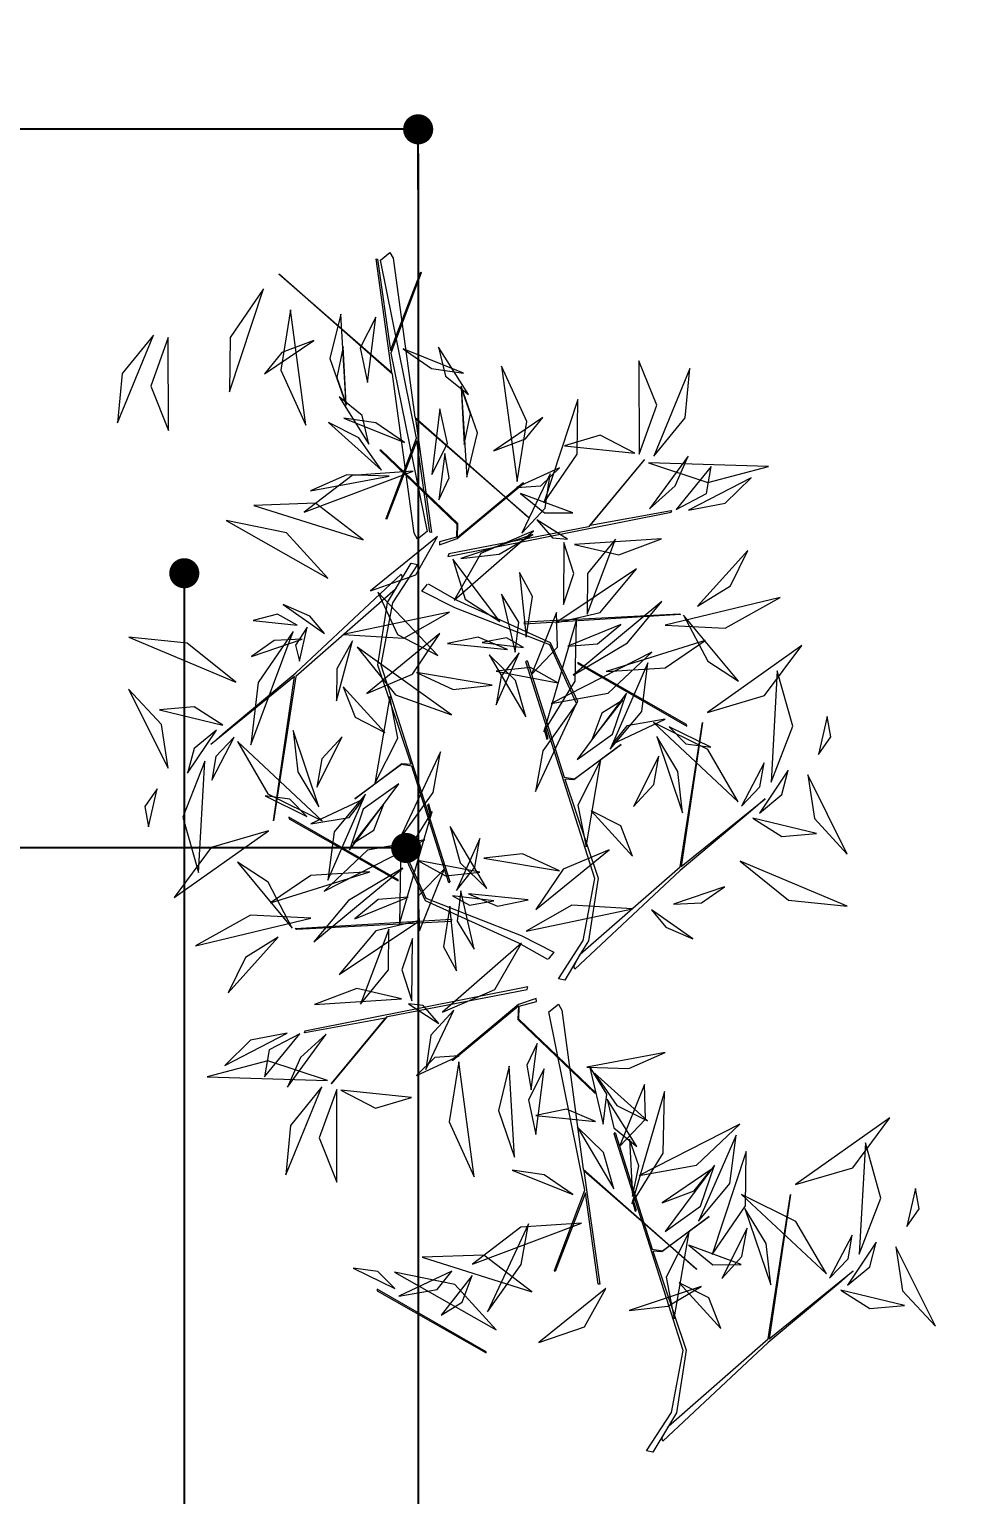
# Model space of a CAD drawing. Header units: centimetres. Extents: x 16433 to 114398, y -50094 to -12305.
# Drawn here: x 32778.3 to 32934.2, y -28249.2 to -28005.5 of the extents above; entities that cross this region are included whole.
import ezdxf

# ---------------------------------------------------------------- set-up
doc = ezdxf.new("R2010")
doc.units = ezdxf.units.CM
doc.header["$LTSCALE"] = 0.5
doc.layers.get('0').update_dxf_attribs({"linetype": 'CONTINUOUS'})
doc.layers.get('DEFPOINTS').update_dxf_attribs({"linetype": 'CONTINUOUS'})
doc.layers.add('01_cote_gen', color=4, linetype='CONTINUOUS')
doc.layers.add('3-BAT C-Niveau -2', color=7, linetype='CONTINUOUS')
doc.styles.add('Helvetica', font='')
doc.styles.get('Helvetica').set_extended_font_data('Helvetica')
doc.dimstyles.new('IS', dxfattribs={"dimtxt": 10.08724, "dimasz": 5.007446, "dimexe": 2, "dimexo": 10, "dimgap": 3, "dimtad": 1, "dimdec": 1, "dimtxsty": 'Helvetica', "dimblk": 'DOT', "dimblk1": 'DOT', "dimblk2": 'DOT', "dimcen": 0, "dimdle": 10, "dimazin": 0, "dimtfac": 0.8, "dimtdec": 1, "dimtix": 1, "dimtmove": 0, "dimatfit": 0, "dimldrblk": 'VW_FILLEDARROW-1', "dimfxl": 10, "dimfxlon": 1, "dimfrac": 2, "dimtolj": 1, "dimarcsym": 0})

# ---------------------------------------------------------------- blocks, each defined once
blk = doc.blocks.new('Groupe-2-1')
at = {"color": 253, "linetype": 'Continuous', "lineweight": 5, "true_color": 0xa0a0a4, "flags": 128}
for points in [[(18058.18, -47048.28), (18045.55, -47069.81), (18063.61, -47063.7), (18063.63, -47063.94), (18049.09, -47068.89), (18062.9, -47071.41), (18062.76, -47071.52), (18048.68, -47069.04), (18020.69, -47080.47), (18019.14, -47079.13), (18019.98, -47078.4), (18045.28, -47069.97), (18058.03, -47048.48)], [(18014.98, -47079.9), (18007.93, -47077.04), (17997.45, -47077.06), (17964.19, -47095.02), (17963.95, -47094.89), (17981.87, -47085.22), (17981.82, -47083.49), (17974.73, -47076.91), (17982, -47083.54), (17982.14, -47085.05), (17997.3, -47076.54), (18007.83, -47076.18), (18010.27, -47077.11), (17992.89, -47063.5), (17968.65, -47064.29), (17992.85, -47063.31), (17979.16, -47051.71), (17981.7, -47053.67), (17993.51, -47063.38), (18012.88, -47077.53), (18012.42, -47077.81), (18010.27, -47077.11), (18015, -47078.82)], [(18026.08, -47096.62), (18038.71, -47075.09), (18020.65, -47081.2), (18020.62, -47080.96), (18035.17, -47076), (18021.35, -47073.49), (18021.5, -47073.38), (18035.58, -47075.86), (18063.57, -47064.43), (18065.12, -47065.77), (18064.28, -47066.49), (18038.98, -47074.93), (18026.23, -47096.41)], [(17962.66, -47086.54), (17962.85, -47086.51), (17969.69, -47066.74), (17969.44, -47066.82)], [(18018.87, -47082.91), (18020.43, -47085.61), (18031.57, -47094.81), (18031.5, -47094.64), (18020.61, -47085.61), (18022.9, -47085.27), (18032.51, -47070.48), (18032.5, -47070.21), (18022.79, -47085.11), (18020.64, -47085.47), (18019.34, -47082.81)], [(17951.61, -47071.45), (17951.69, -47071.21), (17958.08, -47096.43), (17957.7, -47096.48)], [(17888.27, -47115.56), (17888.45, -47115.52), (17895.3, -47095.75), (17895.04, -47095.83)], [(18015, -47124.24), (18014.93, -47124.48), (18008.54, -47099.26), (18008.92, -47099.21)], [(17947.74, -47112.78), (17946.19, -47110.08), (17935.05, -47100.88), (17935.11, -47101.05), (17946.01, -47110.08), (17943.72, -47110.42), (17934.11, -47125.21), (17934.12, -47125.48), (17943.83, -47110.58), (17945.98, -47110.22), (17947.28, -47112.88)], [(17951.64, -47115.79), (17958.69, -47118.65), (17969.17, -47118.63), (18002.43, -47100.67), (18002.66, -47100.8), (17984.74, -47110.48), (17984.8, -47112.2), (17991.88, -47118.78), (17984.62, -47112.15), (17984.48, -47110.64), (17969.31, -47119.15), (17958.79, -47119.51), (17956.34, -47118.59), (17973.73, -47132.19), (17997.97, -47131.4), (17973.77, -47132.38), (17987.45, -47143.99), (17984.92, -47142.02), (17973.1, -47132.31), (17953.74, -47118.16), (17954.2, -47117.88), (17956.34, -47118.59), (17951.62, -47116.87)], [(18003.95, -47109.15), (18003.77, -47109.18), (17996.92, -47128.95), (17997.18, -47128.87)], [(17908.44, -47147.41), (17921.07, -47125.88), (17903.01, -47131.99), (17902.98, -47131.75), (17917.53, -47126.8), (17903.71, -47124.29), (17903.86, -47124.17), (17917.93, -47126.66), (17945.93, -47115.22), (17947.48, -47116.56), (17946.63, -47117.29), (17921.33, -47125.72), (17908.59, -47147.21)], [(17877.24, -47144.8), (17884.29, -47147.66), (17894.77, -47147.65), (17928.03, -47129.68), (17928.27, -47129.81), (17910.35, -47139.49), (17910.4, -47141.22), (17917.49, -47147.79), (17910.22, -47141.16), (17910.08, -47139.65), (17894.92, -47148.16), (17884.39, -47148.53), (17881.95, -47147.6), (17899.33, -47161.2), (17923.57, -47160.41), (17899.37, -47161.39), (17913.06, -47173), (17910.52, -47171.03), (17898.71, -47161.32), (17879.34, -47147.18), (17879.8, -47146.89), (17881.95, -47147.6), (17877.22, -47145.88)]]:
    blk.add_lwpolyline(points, close=True, dxfattribs=at)
for points in [[(17935, -47075.97), (17939.91, -47088.74), (17927.53, -47081.87), (17927.61, -47082), (17940.18, -47089.01), (17948.92, -47111), (17949.39, -47111.03), (17935.22, -47075.94), (17934.96, -47075.87), (17934.99, -47075.93)], [(18012.13, -47082.25), (18010.37, -47087.48), (18006.33, -47104.05), (17997.58, -47110.32), (17997.21, -47110.22), (18005.93, -47104.06), (18009.07, -47087.36), (18010.78, -47081.48), (18012.06, -47082.17)], [(18031.62, -47119.72), (18026.71, -47106.95), (18039.09, -47113.82), (18039.01, -47113.69), (18026.44, -47106.69), (18017.69, -47084.7), (18017.23, -47084.66), (18031.4, -47119.76), (18031.66, -47119.82), (18031.63, -47119.76)], [(17954.49, -47113.44), (17956.25, -47108.21), (17960.29, -47091.64), (17969.04, -47085.37), (17969.41, -47085.47), (17960.69, -47091.63), (17957.54, -47108.33), (17955.83, -47114.21), (17954.55, -47113.52)]]:
    blk.add_lwpolyline(points, dxfattribs=at)
at = {"color": 253, "linetype": 'Continuous', "lineweight": 5, "true_color": 0xa0a0a4}
for points in [[(18044.29, -47029.68, -186.4), (18037.02, -47025.76, -186.75), (18028.81, -47026.51, -187), (18028.81, -47026.51, -187), (18044.29, -47029.68, -186.4)], [(18044.37, -47032.16, -182.25), (18035.87, -47030.8, -178.08), (18029.18, -47035.08, -173.29), (18029.18, -47035.08, -173.29), (18044.37, -47032.16, -182.25)], [(17990.12, -47053.86, -223.66), (17995.01, -47044.72, -222.36), (17994.18, -47034.96, -219.58), (17994.18, -47034.96, -219.58), (17990.12, -47053.86, -223.66)], [(17973.95, -47045.46, -212.86), (17980.88, -47043.01, -209.91), (17985.69, -47036.56, -208.14), (17985.69, -47036.56, -208.14), (17973.95, -47045.46, -212.86)], [(17973.95, -47045.46, -212.86), (17980.88, -47043.01, -209.91), (17985.69, -47036.56, -208.14), (17985.69, -47036.56, -208.14), (17973.95, -47045.46, -212.86)], [(17970.27, -47044.31, -211.21), (17966.97, -47042.86, -209.03), (17963.76, -47044.08, -206.71), (17963.76, -47044.08, -206.71), (17970.27, -47044.31, -211.21)], [(17970.27, -47044.31, -211.21), (17966.97, -47042.86, -209.03), (17963.76, -47044.08, -206.71), (17963.76, -47044.08, -206.71), (17970.27, -47044.31, -211.21)], [(17982.7, -47053.1, -232.48), (17984.79, -47047.8, -232.45), (17983.22, -47042.23, -231.83), (17983.22, -47042.23, -231.83), (17982.7, -47053.1, -232.48)], [(18055.28, -47046.24, -207.25), (18046.29, -47042.28, -205.29), (18037.36, -47043.86, -201.98), (18037.36, -47043.86, -201.98), (18055.28, -47046.24, -207.25)], [(18009.99, -47065.7, -220.09), (18016.11, -47057.5, -220.53), (18016.25, -47047.26, -219.34), (18016.25, -47047.26, -219.34), (18009.99, -47065.7, -220.09)], [(17966.84, -47063.79, -215.07), (17962.33, -47054.98, -213.8), (17953.01, -47050.44, -214.42), (17953.01, -47050.44, -214.42), (17966.84, -47063.79, -215.07)], [(17976.27, -47051.22, -228.35), (17966.44, -47049.4, -229.1), (17957.88, -47053.66, -232.12), (17957.88, -47053.66, -232.12), (17976.27, -47051.22, -228.35)], [(17981.69, -47052.18, -232.75), (17977.97, -47049.1, -233.5), (17973.78, -47048.8, -235.42), (17973.78, -47048.8, -235.42), (17981.69, -47052.18, -232.75)], [(18048.36, -47056.04, -210.84), (18045.42, -47051.18, -209.98), (18041.38, -47049.03, -207.2), (18041.38, -47049.03, -207.2), (18048.36, -47056.04, -210.84)], [(17981.08, -47055.32, -229.3), (17977.35, -47052.91, -228.25), (17973.35, -47052.99, -226.49), (17973.35, -47052.99, -226.49), (17981.08, -47055.32, -229.3)], [(18017.31, -47070.31, -220.85), (18021.82, -47061.35, -221.31), (18019.57, -47051.35, -222.56), (18019.57, -47051.35, -222.56), (18017.31, -47070.31, -220.85)], [(18052.64, -47051.26, -179.52), (18042.52, -47051.55, -178.73), (18034.3, -47057.36, -177.91), (18034.3, -47057.36, -177.91), (18052.64, -47051.26, -179.52)], [(17953.87, -47073.42, -223.19), (17952.49, -47063.5, -225.59), (17945.8, -47055.46, -225.79), (17945.8, -47055.46, -225.79), (17953.87, -47073.42, -223.19)], [(17953.87, -47073.42, -223.19), (17952.49, -47063.5, -225.59), (17945.8, -47055.46, -225.79), (17945.8, -47055.46, -225.79), (17953.87, -47073.42, -223.19)], [(17999.23, -47063.38, -172.05), (17998.13, -47058.87, -171.7), (17994.82, -47055.61, -172.02), (17994.82, -47055.61, -172.02), (17999.23, -47063.38, -172.05)], [(17999.23, -47063.38, -172.05), (17998.13, -47058.87, -171.7), (17994.82, -47055.61, -172.02), (17994.82, -47055.61, -172.02), (17999.23, -47063.38, -172.05)], [(18001.34, -47062.11, -213.12), (18002.53, -47058.58, -210.71), (18000.72, -47054.8, -208.62), (18000.72, -47054.8, -208.62), (18001.34, -47062.11, -213.12)], [(18001.34, -47062.11, -213.12), (18002.53, -47058.58, -210.71), (18000.72, -47054.8, -208.62), (18000.72, -47054.8, -208.62), (18001.34, -47062.11, -213.12)], [(17980.47, -47055.99, -228.97), (17972.88, -47062.58, -227.8), (17970.17, -47072.29, -227.09), (17970.17, -47072.29, -227.09), (17980.47, -47055.99, -228.97)], [(18000.18, -47061.67, -212.64), (17990.75, -47057.56, -211.07), (17980.36, -47058.27, -212.06), (17980.36, -47058.27, -212.06), (18000.18, -47061.67, -212.64)], [(18000.18, -47061.67, -212.64), (17990.75, -47057.56, -211.07), (17980.36, -47058.27, -212.06), (17980.36, -47058.27, -212.06), (18000.18, -47061.67, -212.64)], [(17951.67, -47070.71, -214.21), (17958.44, -47065.34, -211.43), (17960.78, -47059.7, -206.15), (17960.78, -47059.7, -206.15), (17951.67, -47070.71, -214.21)], [(18000.82, -47066.84, -171.59), (18003.21, -47063.93, -169.03), (18004.27, -47059.18, -167.96), (18004.27, -47059.18, -167.96), (18000.82, -47066.84, -171.59)], [(18030.08, -47076.32, -225.36), (18027.51, -47066.51, -224.7), (18020, -47059.79, -224), (18020, -47059.79, -224), (18030.08, -47076.32, -225.36)], [(18028.54, -47072.56, -183.78), (18027.46, -47065.6, -183.14), (18023.7, -47060.16, -184.94), (18023.7, -47060.16, -184.94), (18028.54, -47072.56, -183.78)], [(18053.48, -47059.63, -247.3), (18045.91, -47059.25, -244.69), (18038.8, -47063.35, -243.35), (18038.8, -47063.35, -243.35), (18053.48, -47059.63, -247.3)], [(18053.48, -47059.63, -247.3), (18045.91, -47059.25, -244.69), (18038.8, -47063.35, -243.35), (18038.8, -47063.35, -243.35), (18053.48, -47059.63, -247.3)], [(17927.9, -47081.15, -186.41), (17929.23, -47070.82, -187.61), (17924.77, -47061.41, -186.97), (17924.77, -47061.41, -186.97), (17927.9, -47081.15, -186.41)], [(17949.77, -47068.69, -215.73), (17945.43, -47063.96, -216.78), (17939.14, -47062.2, -215.22), (17939.14, -47062.2, -215.22), (17949.77, -47068.69, -215.73)], [(17949.77, -47068.69, -215.73), (17945.43, -47063.96, -216.78), (17939.14, -47062.2, -215.22), (17939.14, -47062.2, -215.22), (17949.77, -47068.69, -215.73)], [(17970.36, -47069.63, -211.6), (17972.66, -47066.32, -211.07), (17972.44, -47062.18, -211.1), (17972.44, -47062.18, -211.1), (17970.36, -47069.63, -211.6)], [(18001.33, -47063.8, -212.09), (17998.01, -47062.49, -209.87), (17995.5, -47063.63, -207.1), (17995.5, -47063.63, -207.1), (18001.33, -47063.8, -212.09)], [(18001.33, -47063.8, -212.09), (17998.01, -47062.49, -209.87), (17995.5, -47063.63, -207.1), (17995.5, -47063.63, -207.1), (18001.33, -47063.8, -212.09)], [(18029.28, -47071.11, -176.88), (18033.88, -47066.41, -176.9), (18035.42, -47060.97, -174.04), (18035.42, -47060.97, -174.04), (18029.28, -47071.11, -176.88)], [(18033.11, -47068.25, -161.32), (18037.63, -47066.25, -161.24), (18039.95, -47061.91, -160.95), (18039.95, -47061.91, -160.95), (18033.11, -47068.25, -161.32)], [(18048.25, -47061.04, -223.21), (18043.04, -47060.95, -222.61), (18038.99, -47063.31, -220.88), (18038.99, -47063.31, -220.88), (18048.25, -47061.04, -223.21)], [(18048.25, -47061.04, -223.21), (18043.04, -47060.95, -222.61), (18038.99, -47063.31, -220.88), (18038.99, -47063.31, -220.88), (18048.25, -47061.04, -223.21)], [(17934.38, -47073.14, -174.84), (17932.08, -47067.35, -175.45), (17927.16, -47063.92, -176.76), (17927.16, -47063.92, -176.76), (17934.38, -47073.14, -174.84)], [(17984.01, -47064.75, -196.26), (17977.41, -47066.78, -195.05), (17972.34, -47071.32, -196.39), (17972.34, -47071.32, -196.39), (17984.01, -47064.75, -196.26)], [(18034.49, -47074.01, -228.81), (18036.84, -47068.73, -229.15), (18036.61, -47063.35, -227.32), (18036.61, -47063.35, -227.32), (18034.49, -47074.01, -228.81)], [(18054.12, -47065.44, -186.16), (18048.57, -47063.83, -185.75), (18043.17, -47066.13, -185.13), (18043.17, -47066.13, -185.13), (18054.12, -47065.44, -186.16)], [(17963.26, -47081.62, -221.24), (17960.88, -47072.09, -218.96), (17955.17, -47066.36, -214.31), (17955.17, -47066.36, -214.31), (17963.26, -47081.62, -221.24)], [(17984.48, -47072.95, -195.33), (17980.29, -47070.32, -195.1), (17975.48, -47070.37, -194.26), (17975.48, -47070.37, -194.26), (17984.48, -47072.95, -195.33)], [(18000.51, -47071.63, -204.62), (17995.41, -47069.96, -205.07), (17990.19, -47070.91, -204.23), (17990.19, -47070.91, -204.23), (18000.51, -47071.63, -204.62)], [(18001.24, -47069.95, -176.08), (18002.52, -47079.97, -174.79), (18008.17, -47086.64, -170.69), (18008.17, -47086.64, -170.69), (18001.24, -47069.95, -176.08)], [(17934.66, -47075.19, -174.58), (17931.08, -47070.71, -172.2), (17926.51, -47070.78, -168.43), (17926.51, -47070.78, -168.43), (17934.66, -47075.19, -174.58)], [(17969.27, -47070.5, -202.5), (17971.5, -47076.58, -200.11), (17974.97, -47078.37, -195.35), (17974.97, -47078.37, -195.35), (17969.27, -47070.5, -202.5)], [(17992.67, -47071.59, -184.69), (17988.07, -47074.44, -183.17), (17986.5, -47079.76, -181.63), (17986.5, -47079.76, -181.63), (17992.67, -47071.59, -184.69)], [(17999.6, -47072.63, -204.31), (17992.97, -47080.35, -204.16), (17991.48, -47090.16, -202.67), (17991.48, -47090.16, -202.67), (17999.6, -47072.63, -204.31)], [(18049.77, -47070.89, -228.81), (18047.42, -47076.17, -229.15), (18047.65, -47081.55, -227.32), (18047.65, -47081.55, -227.32), (18049.77, -47070.89, -228.81)], [(17935.39, -47079.54, -186.97), (17930.79, -47076.06, -187.38), (17925.57, -47074.87, -185.5), (17925.57, -47074.87, -185.5), (17935.39, -47079.54, -186.97)], [(17964.91, -47086.92, -210.1), (17957.93, -47079.04, -209.96), (17950.14, -47074.67, -205.95), (17950.14, -47074.67, -205.95), (17964.91, -47086.92, -210.1)], [(17970.2, -47089.62, -194.97), (17966.78, -47080.61, -192.57), (17958.7, -47074.75, -191.31), (17958.7, -47074.75, -191.31), (17970.2, -47089.62, -194.97)], [(17975.86, -47078.54, -201.48), (17968.7, -47074.55, -202.35), (17960.6, -47075.04, -201.76), (17960.6, -47075.04, -201.76), (17975.86, -47078.54, -201.48)], [(18009.23, -47074.32, -217.22), (18002.9, -47078.81, -219.34), (18000.72, -47086.08, -221.55), (18000.72, -47086.08, -221.55), (18009.23, -47074.32, -217.22)], [(18009.24, -47073.07, -210.57), (18013.23, -47080, -206.9), (18020.18, -47082.3, -202.54), (18020.18, -47082.3, -202.54), (18009.24, -47073.07, -210.57)], [(17926.65, -47080.47, -186.4), (17919.37, -47076.55, -186.75), (17911.16, -47077.31, -187), (17911.16, -47077.31, -187), (17926.65, -47080.47, -186.4)], [(17943.52, -47090.72, -200.41), (17943.84, -47083.13, -200.32), (17939.9, -47076.7, -200.54), (17939.9, -47076.7, -200.54), (17943.52, -47090.72, -200.41)], [(17978.58, -47083.64, -207.16), (17973.33, -47078.63, -205.48), (17966.2, -47077.64, -203.83), (17966.2, -47077.64, -203.83), (17978.58, -47083.64, -207.16)], [(17978.58, -47083.64, -207.16), (17973.33, -47078.63, -205.48), (17966.2, -47077.64, -203.83), (17966.2, -47077.64, -203.83), (17978.58, -47083.64, -207.16)], [(17992.33, -47075.63, -205.3), (17996.89, -47082.52, -204.92), (18004.37, -47085.74, -203.9), (18004.37, -47085.74, -203.9), (17992.33, -47075.63, -205.3)], [(18051.15, -47076.65, -161.32), (18046.63, -47078.65, -161.24), (18044.31, -47082.99, -160.95), (18044.31, -47082.99, -160.95), (18051.15, -47076.65, -161.32)], [(17956.88, -47091.35, -233.25), (17953.82, -47084.43, -238.65), (17945.56, -47079.82, -241.93), (17945.56, -47079.82, -241.93), (17956.88, -47091.35, -233.25)], [(17967.45, -47078.04, -218.46), (17970.23, -47081.01, -216.39), (17974.92, -47081.86, -215.43), (17974.92, -47081.86, -215.43), (17967.45, -47078.04, -218.46)], [(17977.88, -47079.74, -188.89), (17985.98, -47082.09, -185.79), (17992.56, -47079.47, -181.22), (17992.56, -47079.47, -181.22), (17977.88, -47079.74, -188.89)], [(18030.14, -47079.46, -186.16), (18035.69, -47081.06, -185.75), (18041.09, -47078.77, -185.13), (18041.09, -47078.77, -185.13), (18030.14, -47079.46, -186.16)], [(17926.72, -47082.96, -182.25), (17918.23, -47081.59, -178.08), (17911.54, -47085.87, -173.29), (17911.54, -47085.87, -173.29), (17926.72, -47082.96, -182.25)], [(17960.35, -47088.67, -207.72), (17959.03, -47083.87, -206.62), (17955.14, -47080.66, -205.86), (17955.14, -47080.66, -205.86), (17960.35, -47088.67, -207.72)], [(18026.22, -47081.38, -197.01), (18030.09, -47082.42, -196.39), (18033.95, -47080.95, -196.61), (18033.95, -47080.95, -196.61), (18026.22, -47081.38, -197.01)], [(18030.78, -47085.27, -247.3), (18038.35, -47085.65, -244.69), (18045.46, -47081.55, -243.35), (18045.46, -47081.55, -243.35), (18030.78, -47085.27, -247.3)], [(18030.78, -47085.27, -247.3), (18038.35, -47085.65, -244.69), (18045.46, -47081.55, -243.35), (18045.46, -47081.55, -243.35), (18030.78, -47085.27, -247.3)], [(18036.01, -47083.86, -223.21), (18041.22, -47083.95, -222.61), (18045.27, -47081.59, -220.88), (18045.27, -47081.59, -220.88), (18036.01, -47083.86, -223.21)], [(18036.01, -47083.86, -223.21), (18041.22, -47083.95, -222.61), (18045.27, -47081.59, -220.88), (18045.27, -47081.59, -220.88), (18036.01, -47083.86, -223.21)], [(17926.7, -47083.67, -181.99), (17924.86, -47089.88, -181.12), (17927.71, -47095.43, -179.03), (17927.71, -47095.43, -179.03), (17926.7, -47083.67, -181.99)], [(17941.38, -47084.19, -189.87), (17947.84, -47087.71, -186.93), (17954.5, -47086.52, -183.27), (17954.5, -47086.52, -183.27), (17941.38, -47084.19, -189.87)], [(17997.31, -47083.09, -185.42), (17995.67, -47089.63, -185.31), (17997.54, -47095.85, -184.01), (17997.54, -47095.85, -184.01), (17997.31, -47083.09, -185.42)], [(17975.06, -47089.94, -206.43), (17965.8, -47086.38, -204.4), (17955.69, -47088.1, -204.36), (17955.69, -47088.1, -204.36), (17975.06, -47089.94, -206.43)], [(17975.06, -47089.94, -206.43), (17965.8, -47086.38, -204.4), (17955.69, -47088.1, -204.36), (17955.69, -47088.1, -204.36), (17975.06, -47089.94, -206.43)], [(17969.41, -47085.47, -197.23), (17978.23, -47089.52, -194.28), (17985.09, -47089.47, -188.42), (17985.09, -47089.47, -188.42), (17969.41, -47085.47, -197.23)], [(18003.89, -47097.26, -183.47), (18004.99, -47092.11, -183.7), (18003.01, -47087.29, -184.07), (18003.01, -47087.29, -184.07), (18003.89, -47097.26, -183.47)], [(18003.89, -47097.26, -183.47), (18004.99, -47092.11, -183.7), (18003.01, -47087.29, -184.07), (18003.01, -47087.29, -184.07), (18003.89, -47097.26, -183.47)], [(18016.94, -47085.51, -200.73), (18010.76, -47088.78, -197.34), (18008.24, -47095.16, -193.77), (18008.24, -47095.16, -193.77), (18016.94, -47085.51, -200.73)], [(18016.94, -47085.51, -200.73), (18010.76, -47088.78, -197.34), (18008.24, -47095.16, -193.77), (18008.24, -47095.16, -193.77), (18016.94, -47085.51, -200.73)], [(18024.04, -47097.84, -178.9), (18018.71, -47089.95, -176.01), (18010.27, -47087.04, -172.29), (18010.27, -47087.04, -172.29), (18024.04, -47097.84, -178.9)], [(18024.04, -47097.84, -178.9), (18018.71, -47089.95, -176.01), (18010.27, -47087.04, -172.29), (18010.27, -47087.04, -172.29), (18024.04, -47097.84, -178.9)], [(18017.27, -47086.82, -200.44), (18019.19, -47092.98, -199.26), (18023.46, -47097.86, -200.49), (18023.46, -47097.86, -200.49), (18017.27, -47086.82, -200.44)], [(17966.62, -47089.16, -199.77), (17964.99, -47094.13, -197.57), (17966.65, -47099.62, -196.35), (17966.65, -47099.62, -196.35), (17966.62, -47089.16, -199.77)], [(17976.18, -47089.2, -203.84), (17976.04, -47089, -203.87), (17974.48, -47089.76, -202.04), (17974.62, -47089.95, -202.02), (17976.18, -47089.2, -203.84)], [(18031.62, -47093.64, -179.52), (18041.74, -47093.35, -178.73), (18049.96, -47087.54, -177.91), (18049.96, -47087.54, -177.91), (18031.62, -47093.64, -179.52)], [(18035.9, -47088.86, -210.84), (18038.84, -47093.72, -209.98), (18042.88, -47095.87, -207.2), (18042.88, -47095.87, -207.2), (18035.9, -47088.86, -210.84)], [(17895.97, -47098.64, -211.6), (17898.26, -47095.33, -211.07), (17898.04, -47091.2, -211.1), (17898.04, -47091.2, -211.1), (17895.97, -47098.64, -211.6)], [(17940.63, -47097.64, -177.75), (17943.11, -47094.52, -175.38), (17942.89, -47092.03, -172.12), (17942.89, -47092.03, -172.12), (17940.63, -47097.64, -177.75)], [(17953.69, -47090.68, -229.03), (17948.24, -47089.93, -227.48), (17943.51, -47092.51, -225.66), (17943.51, -47092.51, -225.66), (17953.69, -47090.68, -229.03)], [(17966.08, -47093.74, -194.21), (17960.8, -47090.32, -192.81), (17955.17, -47091.57, -190.06), (17955.17, -47091.57, -190.06), (17966.08, -47093.74, -194.21)], [(17966.08, -47093.74, -194.21), (17960.8, -47090.32, -192.81), (17955.17, -47091.57, -190.06), (17955.17, -47091.57, -190.06), (17966.08, -47093.74, -194.21)], [(17973.17, -47093.35, -199.98), (17967.57, -47096.15, -200.36), (17964.19, -47101.28, -199.46), (17964.19, -47101.28, -199.46), (17973.17, -47093.35, -199.98)], [(17993.44, -47102.34, -199.98), (17999.04, -47099.54, -200.36), (18002.43, -47094.41, -199.46), (18002.43, -47094.41, -199.46), (17993.44, -47102.34, -199.98)], [(18003.65, -47098.58, -183.73), (18008.67, -47098.25, -181.29), (18012.72, -47094.58, -179.52), (18012.72, -47094.58, -179.52), (18003.65, -47098.58, -183.73)], [(18004.71, -47099.8, -202.35), (18005.72, -47096.73, -200.21), (18004.24, -47092.9, -199.09), (18004.24, -47092.9, -199.09), (18004.71, -47099.8, -202.35)], [(18029.79, -47094.57, -215.21), (18027.35, -47099.08, -213.09), (18028.25, -47103.72, -210.46), (18028.25, -47103.72, -210.46), (18029.79, -47094.57, -215.21)], [(18030.64, -47093.74, -179.83), (18031.66, -47097.67, -178.67), (18035.17, -47100.13, -177.99), (18035.17, -47100.13, -177.99), (18030.64, -47093.74, -179.83)], [(17935.98, -47101.95, -179.83), (17934.96, -47098.03, -178.67), (17931.45, -47095.56, -177.99), (17931.45, -47095.56, -177.99), (17935.98, -47101.95, -179.83)], [(17943.28, -47099.66, -207.06), (17938.49, -47096.64, -208.24), (17932.72, -47096.9, -209.24), (17932.72, -47096.9, -209.24), (17943.28, -47099.66, -207.06)], [(17960.14, -47095.77, -198.87), (17953.32, -47095.98, -195.41), (17949.8, -47098.85, -190.33), (17949.8, -47098.85, -190.33), (17960.14, -47095.77, -198.87)], [(17962.97, -47097.11, -183.73), (17957.95, -47097.44, -181.29), (17953.89, -47101.11, -179.52), (17953.89, -47101.11, -179.52), (17962.97, -47097.11, -183.73)], [(17961.91, -47095.89, -202.35), (17960.9, -47098.96, -200.21), (17962.38, -47102.8, -199.09), (17962.38, -47102.8, -199.09), (17961.91, -47095.89, -202.35)], [(17962.93, -47096.41, -202.12), (17967.28, -47098.65, -201.54), (17972.15, -47098.58, -202.14), (17972.15, -47098.58, -202.14), (17962.93, -47096.41, -202.12)], [(18003.69, -47099.29, -202.12), (17999.34, -47097.04, -201.54), (17994.47, -47097.12, -202.14), (17994.47, -47097.12, -202.14), (18003.69, -47099.29, -202.12)], [(18000, -47106.53, -199.77), (18001.63, -47101.56, -197.57), (17999.96, -47096.07, -196.35), (17999.96, -47096.07, -196.35), (18000, -47106.53, -199.77)], [(18006.47, -47099.93, -198.87), (18013.29, -47099.71, -195.41), (18016.81, -47096.84, -190.33), (18016.81, -47096.84, -190.33), (18006.47, -47099.93, -198.87)], [(18023.34, -47096.03, -207.06), (18028.13, -47099.05, -208.24), (18033.9, -47098.79, -209.24), (18033.9, -47098.79, -209.24), (18023.34, -47096.03, -207.06)], [(17892.34, -47116.49, -220.09), (17898.47, -47108.29, -220.53), (17898.61, -47098.06, -219.34), (17898.61, -47098.06, -219.34), (17892.34, -47116.49, -220.09)], [(17894.87, -47099.51, -202.5), (17897.11, -47105.59, -200.11), (17900.57, -47107.38, -195.35), (17900.57, -47107.38, -195.35), (17894.87, -47099.51, -202.5)], [(17942.58, -47097.85, -178.9), (17947.91, -47105.74, -176.01), (17956.35, -47108.65, -172.29), (17956.35, -47108.65, -172.29), (17942.58, -47097.85, -178.9)], [(17942.58, -47097.85, -178.9), (17947.91, -47105.74, -176.01), (17956.35, -47108.65, -172.29), (17956.35, -47108.65, -172.29), (17942.58, -47097.85, -178.9)], [(17962.73, -47098.43, -183.47), (17961.62, -47103.58, -183.7), (17963.61, -47108.41, -184.07), (17963.61, -47108.41, -184.07), (17962.73, -47098.43, -183.47)], [(17962.73, -47098.43, -183.47), (17961.62, -47103.58, -183.7), (17963.61, -47108.41, -184.07), (17963.61, -47108.41, -184.07), (17962.73, -47098.43, -183.47)], [(18025.99, -47098.05, -177.75), (18023.5, -47101.17, -175.38), (18023.73, -47103.66, -172.12), (18023.73, -47103.66, -172.12), (18025.99, -47098.05, -177.75)], [(18028.98, -47098.66, -207.25), (18037.97, -47102.62, -205.29), (18046.9, -47101.04, -201.98), (18046.9, -47101.04, -201.98), (18028.98, -47098.66, -207.25)], [(17934.99, -47102.05, -179.52), (17924.88, -47102.34, -178.73), (17916.66, -47108.15, -177.91), (17916.66, -47108.15, -177.91), (17934.99, -47102.05, -179.52)], [(17969.31, -47112.6, -185.42), (17970.95, -47106.06, -185.31), (17969.07, -47099.84, -184.01), (17969.07, -47099.84, -184.01), (17969.31, -47112.6, -185.42)], [(18000.53, -47101.95, -194.21), (18005.82, -47105.37, -192.81), (18011.44, -47104.12, -190.06), (18011.44, -47104.12, -190.06), (18000.53, -47101.95, -194.21)], [(18000.53, -47101.95, -194.21), (18005.82, -47105.37, -192.81), (18011.44, -47104.12, -190.06), (18011.44, -47104.12, -190.06), (18000.53, -47101.95, -194.21)], [(18039.92, -47112.02, -181.99), (18041.76, -47105.81, -181.12), (18038.91, -47100.26, -179.03), (18038.91, -47100.26, -179.03), (18039.92, -47112.02, -181.99)], [(17899.66, -47121.11, -220.85), (17904.17, -47112.15, -221.31), (17901.92, -47102.14, -222.56), (17901.92, -47102.14, -222.56), (17899.66, -47121.11, -220.85)], [(18009.74, -47104.34, -233.25), (18012.79, -47111.26, -238.65), (18021.06, -47115.87, -241.93), (18021.06, -47115.87, -241.93), (18009.74, -47104.34, -233.25)], [(18012.93, -47105.01, -229.03), (18018.37, -47105.76, -227.48), (18023.11, -47103.18, -225.66), (18023.11, -47103.18, -225.66), (18012.93, -47105.01, -229.03)], [(17997.21, -47110.22, -197.23), (17988.39, -47106.17, -194.28), (17981.53, -47106.22, -188.42), (17981.53, -47106.22, -188.42), (17997.21, -47110.22, -197.23)], [(17990.43, -47106.49, -203.84), (17990.58, -47106.69, -203.87), (17992.14, -47105.93, -202.04), (17992, -47105.74, -202.02), (17990.43, -47106.49, -203.84)], [(17991.55, -47105.75, -206.43), (18000.82, -47109.31, -204.4), (18010.93, -47107.59, -204.36), (18010.93, -47107.59, -204.36), (17991.55, -47105.75, -206.43)], [(17991.55, -47105.75, -206.43), (18000.82, -47109.31, -204.4), (18010.93, -47107.59, -204.36), (18010.93, -47107.59, -204.36), (17991.55, -47105.75, -206.43)], [(17996.42, -47106.07, -194.97), (17999.84, -47115.09, -192.57), (18007.92, -47120.94, -191.31), (18007.92, -47120.94, -191.31), (17996.42, -47106.07, -194.97)], [(18023.1, -47104.97, -200.41), (18022.78, -47112.56, -200.32), (18026.72, -47118.99, -200.54), (18026.72, -47118.99, -200.54), (18023.1, -47104.97, -200.41)], [(17893.05, -47107.05, -218.46), (17895.83, -47110.03, -216.39), (17900.52, -47110.87, -215.43), (17900.52, -47110.87, -215.43), (17893.05, -47107.05, -218.46)], [(17965.38, -47125.74, -176.08), (17964.1, -47115.72, -174.79), (17958.44, -47109.05, -170.69), (17958.44, -47109.05, -170.69), (17965.38, -47125.74, -176.08)], [(18001.71, -47108.77, -210.1), (18008.69, -47116.65, -209.96), (18016.48, -47121.02, -205.95), (18016.48, -47121.02, -205.95), (18001.71, -47108.77, -210.1)], [(18006.26, -47107.02, -207.72), (18007.59, -47111.82, -206.62), (18011.48, -47115.04, -205.86), (18011.48, -47115.04, -205.86), (18006.26, -47107.02, -207.72)], [(18025.23, -47111.5, -189.87), (18018.78, -47107.98, -186.93), (18012.11, -47109.17, -183.27), (18012.11, -47109.17, -183.27), (18025.23, -47111.5, -189.87)], [(17912.44, -47127.11, -225.36), (17909.87, -47117.3, -224.7), (17902.35, -47110.58, -224), (17902.35, -47110.58, -224), (17912.44, -47127.11, -225.36)], [(17935.84, -47110.42, -247.3), (17928.26, -47110.05, -244.69), (17921.16, -47114.14, -243.35), (17921.16, -47114.14, -243.35), (17935.84, -47110.42, -247.3)], [(17935.84, -47110.42, -247.3), (17928.26, -47110.05, -244.69), (17921.16, -47114.14, -243.35), (17921.16, -47114.14, -243.35), (17935.84, -47110.42, -247.3)], [(17974.28, -47120.06, -205.3), (17969.72, -47113.17, -204.92), (17962.25, -47109.96, -203.9), (17962.25, -47109.96, -203.9), (17974.28, -47120.06, -205.3)], [(18039.89, -47112.74, -182.25), (18048.39, -47114.1, -178.08), (18055.08, -47109.82, -173.29), (18055.08, -47109.82, -173.29), (18039.89, -47112.74, -182.25)], [(17916.85, -47124.8, -228.81), (17919.2, -47119.52, -229.15), (17918.96, -47114.14, -227.32), (17918.96, -47114.14, -227.32), (17916.85, -47124.8, -228.81)], [(17940.39, -47114.31, -197.01), (17936.53, -47113.27, -196.39), (17932.66, -47114.74, -196.61), (17932.66, -47114.74, -196.61), (17940.39, -47114.31, -197.01)], [(17988.74, -47115.95, -188.89), (17980.64, -47113.6, -185.79), (17974.06, -47116.22, -181.22), (17974.06, -47116.22, -181.22), (17988.74, -47115.95, -188.89)], [(17988.04, -47112.05, -207.16), (17993.28, -47117.06, -205.48), (18000.42, -47118.05, -203.83), (18000.42, -47118.05, -203.83), (17988.04, -47112.05, -207.16)], [(17988.04, -47112.05, -207.16), (17993.28, -47117.06, -205.48), (18000.42, -47118.05, -203.83), (18000.42, -47118.05, -203.83), (17988.04, -47112.05, -207.16)], [(17999.17, -47117.66, -218.46), (17996.39, -47114.68, -216.39), (17991.7, -47113.83, -215.43), (17991.7, -47113.83, -215.43), (17999.17, -47117.66, -218.46)], [(18003.35, -47114.07, -221.24), (18005.74, -47123.6, -218.96), (18011.45, -47129.33, -214.31), (18011.45, -47129.33, -214.31), (18003.35, -47114.07, -221.24)], [(17895.01, -47114.48, -197.23), (17903.83, -47118.53, -194.28), (17910.69, -47118.48, -188.42), (17910.69, -47118.48, -188.42), (17895.01, -47114.48, -197.23)], [(17936.47, -47116.23, -186.16), (17930.93, -47114.63, -185.75), (17925.53, -47116.92, -185.13), (17925.53, -47116.92, -185.13), (17936.47, -47116.23, -186.16)], [(17929.49, -47126.27, -183.47), (17930.6, -47121.12, -183.7), (17928.61, -47116.3, -184.07), (17928.61, -47116.3, -184.07), (17929.49, -47126.27, -183.47)], [(17929.49, -47126.27, -183.47), (17930.6, -47121.12, -183.7), (17928.61, -47116.3, -184.07), (17928.61, -47116.3, -184.07), (17929.49, -47126.27, -183.47)], [(17973.95, -47124.1, -184.69), (17978.55, -47121.25, -183.17), (17980.12, -47115.93, -181.63), (17980.12, -47115.93, -181.63), (17973.95, -47124.1, -184.69)], [(18031.23, -47116.15, -186.97), (18035.83, -47119.63, -187.38), (18041.04, -47120.82, -185.5), (18041.04, -47120.82, -185.5), (18031.23, -47116.15, -186.97)], [(18038.72, -47114.54, -186.41), (18037.38, -47124.87, -187.61), (18041.84, -47134.28, -186.97), (18041.84, -47134.28, -186.97), (18038.72, -47114.54, -186.41)], [(18039.97, -47115.22, -186.4), (18047.24, -47119.14, -186.75), (18055.45, -47118.38, -187), (18055.45, -47118.38, -187), (18039.97, -47115.22, -186.4)], [(17990.76, -47117.15, -201.48), (17997.92, -47121.15, -202.35), (18006.02, -47120.65, -201.76), (18006.02, -47120.65, -201.76), (17990.76, -47117.15, -201.48)], [(17997.35, -47125.19, -202.5), (17995.11, -47119.11, -200.11), (17991.65, -47117.32, -195.35), (17991.65, -47117.32, -195.35), (17997.35, -47125.19, -202.5)], [(18031.96, -47120.5, -174.58), (18035.54, -47124.98, -172.2), (18040.11, -47124.92, -168.43), (18040.11, -47124.92, -168.43), (18031.96, -47120.5, -174.58)], [(17891.59, -47123.86, -210.57), (17895.59, -47130.79, -206.9), (17902.53, -47133.09, -202.54), (17902.53, -47133.09, -202.54), (17891.59, -47123.86, -210.57)], [(17919.05, -47131.35, -199.98), (17924.65, -47128.55, -200.36), (17928.03, -47123.42, -199.46), (17928.03, -47123.42, -199.46), (17919.05, -47131.35, -199.98)], [(17929.25, -47127.59, -183.73), (17934.27, -47127.26, -181.29), (17938.33, -47123.59, -179.52), (17938.33, -47123.59, -179.52), (17929.25, -47127.59, -183.73)], [(17938.08, -47123.14, -183.78), (17939.16, -47130.09, -183.14), (17942.92, -47135.53, -184.94), (17942.92, -47135.53, -184.94), (17938.08, -47123.14, -183.78)], [(17982.14, -47122.74, -195.33), (17986.33, -47125.37, -195.1), (17991.13, -47125.32, -194.26), (17991.13, -47125.32, -194.26), (17982.14, -47122.74, -195.33)], [(17986.14, -47139.7, -228.97), (17993.74, -47133.11, -227.8), (17996.44, -47123.4, -227.09), (17996.44, -47123.4, -227.09), (17986.14, -47139.7, -228.97)], [(18012.75, -47122.27, -223.19), (18014.12, -47132.2, -225.59), (18020.81, -47140.23, -225.79), (18020.81, -47140.23, -225.79), (18012.75, -47122.27, -223.19)], [(18012.75, -47122.27, -223.19), (18014.12, -47132.2, -225.59), (18020.81, -47140.23, -225.79), (18020.81, -47140.23, -225.79), (18012.75, -47122.27, -223.19)], [(18032.23, -47122.55, -174.84), (18034.53, -47128.34, -175.45), (18039.46, -47131.77, -176.76), (18039.46, -47131.77, -176.76), (18032.23, -47122.55, -174.84)], [(17937.33, -47124.58, -176.88), (17932.74, -47129.28, -176.9), (17931.2, -47134.72, -174.04), (17931.2, -47134.72, -174.04), (17937.33, -47124.58, -176.88)], [(17982.61, -47130.94, -196.26), (17989.2, -47128.91, -195.05), (17994.28, -47124.37, -196.39), (17994.28, -47124.37, -196.39), (17982.61, -47130.94, -196.26)], [(17996.25, -47126.06, -211.6), (17993.96, -47129.37, -211.07), (17994.18, -47133.51, -211.1), (17994.18, -47133.51, -211.1), (17996.25, -47126.06, -211.6)], [(18014.94, -47124.98, -214.21), (18008.18, -47130.35, -211.43), (18005.83, -47135.99, -206.15), (18005.83, -47135.99, -206.15), (18014.94, -47124.98, -214.21)], [(17933.51, -47127.45, -161.32), (17928.99, -47129.44, -161.24), (17926.67, -47133.78, -160.95), (17926.67, -47133.78, -160.95), (17933.51, -47127.45, -161.32)], [(17965.8, -47128.85, -171.59), (17963.41, -47131.76, -169.03), (17962.34, -47136.51, -167.96), (17962.34, -47136.51, -167.96), (17965.8, -47128.85, -171.59)], [(18016.85, -47127, -215.73), (18021.19, -47131.73, -216.78), (18027.47, -47133.49, -215.22), (18027.47, -47133.49, -215.22), (18016.85, -47127, -215.73)], [(18016.85, -47127, -215.73), (18021.19, -47131.73, -216.78), (18027.47, -47133.49, -215.22), (18027.47, -47133.49, -215.22), (18016.85, -47127, -215.73)], [(17926.14, -47130.96, -194.21), (17931.42, -47134.38, -192.81), (17937.05, -47133.13, -190.06), (17937.05, -47133.13, -190.06), (17926.14, -47130.96, -194.21)], [(17926.14, -47130.96, -194.21), (17931.42, -47134.38, -192.81), (17937.05, -47133.13, -190.06), (17937.05, -47133.13, -190.06), (17926.14, -47130.96, -194.21)], [(17918.37, -47134.65, -223.21), (17923.58, -47134.74, -222.61), (17927.63, -47132.38, -220.88), (17927.63, -47132.38, -220.88), (17918.37, -47134.65, -223.21)], [(17918.37, -47134.65, -223.21), (17923.58, -47134.74, -222.61), (17927.63, -47132.38, -220.88), (17927.63, -47132.38, -220.88), (17918.37, -47134.65, -223.21)], [(17967.38, -47132.31, -172.05), (17968.49, -47136.82, -171.7), (17971.79, -47140.08, -172.02), (17971.79, -47140.08, -172.02), (17967.38, -47132.31, -172.05)], [(17967.38, -47132.31, -172.05), (17968.49, -47136.82, -171.7), (17971.79, -47140.08, -172.02), (17971.79, -47140.08, -172.02), (17967.38, -47132.31, -172.05)], [(17999.78, -47131.9, -215.07), (18004.29, -47140.72, -213.8), (18013.61, -47145.25, -214.42), (18013.61, -47145.25, -214.42), (17999.78, -47131.9, -215.07)], [(17916.04, -47135.5, -203.84), (17916.18, -47135.71, -203.87), (17917.74, -47134.94, -202.04), (17917.6, -47134.75, -202.02), (17916.04, -47135.5, -203.84)], [(17917.16, -47134.76, -206.43), (17926.42, -47138.32, -204.4), (17936.53, -47136.61, -204.36), (17936.53, -47136.61, -204.36), (17917.16, -47134.76, -206.43)], [(17917.16, -47134.76, -206.43), (17926.42, -47138.32, -204.4), (17936.53, -47136.61, -204.36), (17936.53, -47136.61, -204.36), (17917.16, -47134.76, -206.43)], [(17922.02, -47135.09, -194.97), (17925.44, -47144.1, -192.57), (17933.52, -47149.95, -191.31), (17933.52, -47149.95, -191.31), (17922.02, -47135.09, -194.97)], [(17899.62, -47137.61, -200.44), (17901.55, -47143.77, -199.26), (17905.81, -47148.65, -200.49), (17905.81, -47148.65, -200.49), (17899.62, -47137.61, -200.44)], [(17913.64, -47141.07, -207.16), (17918.89, -47146.07, -205.48), (17926.02, -47147.06, -203.83), (17926.02, -47147.06, -203.83), (17913.64, -47141.07, -207.16)], [(17913.64, -47141.07, -207.16), (17918.89, -47146.07, -205.48), (17926.02, -47147.06, -203.83), (17926.02, -47147.06, -203.83), (17913.64, -47141.07, -207.16)], [(17918.26, -47139.65, -210.84), (17921.2, -47144.51, -209.98), (17925.24, -47146.66, -207.2), (17925.24, -47146.66, -207.2), (17918.26, -47139.65, -210.84)], [(17985.54, -47140.37, -229.3), (17989.27, -47142.78, -228.25), (17993.27, -47142.71, -226.49), (17993.27, -47142.71, -226.49), (17985.54, -47140.37, -229.3)], [(17914.34, -47144.96, -188.89), (17906.24, -47142.61, -185.79), (17899.66, -47145.23, -181.22), (17899.66, -47145.23, -181.22), (17914.34, -47144.96, -188.89)], [(17976.49, -47141.83, -223.66), (17971.61, -47150.97, -222.36), (17972.43, -47160.74, -219.58), (17972.43, -47160.74, -219.58), (17976.49, -47141.83, -223.66)], [(17983.91, -47142.59, -232.48), (17981.83, -47147.89, -232.45), (17983.4, -47153.46, -231.83), (17983.4, -47153.46, -231.83), (17983.91, -47142.59, -232.48)], [(17990.34, -47144.47, -228.35), (18000.18, -47146.29, -229.1), (18008.73, -47142.03, -232.12), (18008.73, -47142.03, -232.12), (17990.34, -47144.47, -228.35)], [(17899.55, -47153.12, -184.69), (17904.16, -47150.26, -183.17), (17905.72, -47144.94, -181.63), (17905.72, -47144.94, -181.63), (17899.55, -47153.12, -184.69)], [(17912.15, -47145.36, -215.21), (17909.7, -47149.87, -213.09), (17910.61, -47154.51, -210.46), (17910.61, -47154.51, -210.46), (17912.15, -47145.36, -215.21)], [(17984.92, -47143.51, -232.75), (17988.65, -47146.59, -233.5), (17992.84, -47146.89, -235.42), (17992.84, -47146.89, -235.42), (17984.92, -47143.51, -232.75)], [(17916.36, -47146.17, -201.48), (17923.52, -47150.16, -202.35), (17931.62, -47149.66, -201.76), (17931.62, -47149.66, -201.76), (17916.36, -47146.17, -201.48)], [(17911.34, -47149.45, -207.25), (17920.32, -47153.41, -205.29), (17929.26, -47151.83, -201.98), (17929.26, -47151.83, -201.98), (17911.34, -47149.45, -207.25)], [(17992.67, -47150.23, -212.86), (17985.74, -47152.68, -209.91), (17980.93, -47159.13, -208.14), (17980.93, -47159.13, -208.14), (17992.67, -47150.23, -212.86)], [(17992.67, -47150.23, -212.86), (17985.74, -47152.68, -209.91), (17980.93, -47159.13, -208.14), (17980.93, -47159.13, -208.14), (17992.67, -47150.23, -212.86)], [(17907.74, -47151.75, -195.33), (17911.93, -47154.38, -195.1), (17916.74, -47154.33, -194.26), (17916.74, -47154.33, -194.26), (17907.74, -47151.75, -195.33)], [(17911.75, -47168.71, -228.97), (17919.34, -47162.12, -227.8), (17922.05, -47152.41, -227.09), (17922.05, -47152.41, -227.09), (17911.75, -47168.71, -228.97)], [(17996.35, -47151.38, -211.21), (17999.64, -47152.83, -209.03), (18002.85, -47151.61, -206.71), (18002.85, -47151.61, -206.71), (17996.35, -47151.38, -211.21)], [(17996.35, -47151.38, -211.21), (17999.64, -47152.83, -209.03), (18002.85, -47151.61, -206.71), (18002.85, -47151.61, -206.71), (17996.35, -47151.38, -211.21)], [(17908.21, -47159.95, -196.26), (17914.81, -47157.92, -195.05), (17919.88, -47153.38, -196.39), (17919.88, -47153.38, -196.39), (17908.21, -47159.95, -196.26)], [(17925.38, -47160.91, -215.07), (17929.89, -47169.73, -213.8), (17939.21, -47174.26, -214.42), (17939.21, -47174.26, -214.42), (17925.38, -47160.91, -215.07)], [(17911.14, -47169.38, -229.3), (17914.87, -47171.79, -228.25), (17918.87, -47171.72, -226.49), (17918.87, -47171.72, -226.49), (17911.14, -47169.38, -229.3)], [(17909.52, -47171.6, -232.48), (17907.43, -47176.9, -232.45), (17909, -47182.47, -231.83), (17909, -47182.47, -231.83), (17909.52, -47171.6, -232.48)], [(17910.53, -47172.52, -232.75), (17914.25, -47175.6, -233.5), (17918.44, -47175.9, -235.42), (17918.44, -47175.9, -235.42), (17910.53, -47172.52, -232.75)], [(17915.95, -47173.49, -228.35), (17925.78, -47175.3, -229.1), (17934.34, -47171.04, -232.12), (17934.34, -47171.04, -232.12), (17915.95, -47173.49, -228.35)], [(17918.27, -47179.24, -212.86), (17911.34, -47181.69, -209.91), (17906.53, -47188.15, -208.14), (17906.53, -47188.15, -208.14), (17918.27, -47179.24, -212.86)], [(17918.27, -47179.24, -212.86), (17911.34, -47181.69, -209.91), (17906.53, -47188.15, -208.14), (17906.53, -47188.15, -208.14), (17918.27, -47179.24, -212.86)], [(17921.95, -47180.39, -211.21), (17925.25, -47181.85, -209.03), (17928.46, -47180.63, -206.71), (17928.46, -47180.63, -206.71), (17921.95, -47180.39, -211.21)], [(17921.95, -47180.39, -211.21), (17925.25, -47181.85, -209.03), (17928.46, -47180.63, -206.71), (17928.46, -47180.63, -206.71), (17921.95, -47180.39, -211.21)]]:
    blk.add_polyline3d(points, dxfattribs=at)
blk = doc.blocks.new('Groupe-3-1')
at = {"color": 7}
blk.add_blockref('Groupe-2-1', (0, 0), dxfattribs=at)
blk = doc.blocks.new('_DOT')
at = {"color": 0, "linetype": 'ByBlock', "lineweight": -2}
blk.add_line((-0.5, 0), (-1, 0), dxfattribs=at)
at = {"color": 0, "linetype": 'ByBlock', "const_width": 0.5}
blk.add_lwpolyline([(-0.25, 0, 1), (0.25, 0, 1)], format="xyb", close=True, dxfattribs=at)
blk = doc.blocks.new('*D2451')
at = {"layer": '3-BAT C-Niveau -2', "color": 0, "linetype": 'Continuous', "lineweight": -2, "transparency": 16777216}
for p, q in [((32632.98, -27963.14), (32632.98, -27951.14)), ((32837.95, -27953.14), (32637.99, -27953.14)), ((32842.95, -27963.14), (32842.95, -27951.14))]:
    blk.add_line(p, q, dxfattribs=at)
at = {"layer": 'DEFPOINTS', "color": 0, "linetype": 'Continuous', "transparency": 16777216}
for p in [(32632.98, -27953.14), (32842.95, -28095.96), (32632.98, -28295.96)]:
    blk.add_point(p, dxfattribs=at)
at = {"layer": '3-BAT C-Niveau -2', "color": 0, "linetype": 'Continuous', "lineweight": -2, "transparency": 16777216, "xscale": 5.007446289062499, "yscale": 5.007446289062499, "zscale": 5.007446289062499, "rotation": 180}
blk.add_blockref('_DOT', (32632.98, -27953.14), dxfattribs=at)
at = {"layer": '3-BAT C-Niveau -2', "color": 0, "linetype": 'Continuous', "lineweight": -2, "transparency": 16777216, "xscale": 5.007446289062499, "yscale": 5.007446289062499, "zscale": 5.007446289062499}
blk.add_blockref('_DOT', (32842.95, -27953.14), dxfattribs=at)
at = {"layer": '3-BAT C-Niveau -2', "color": 0, "linetype": 'Continuous', "lineweight": 5, "transparency": 16777216, "insert": (32737.97, -27945.1), "char_height": 10.087, "attachment_point": 5, "style": 'Helvetica'}
blk.add_mtext('\\A1;210', dxfattribs=at)
blk = doc.blocks.new('VW_FILLEDARROW-1')
at = {"color": 0, "linetype": 'Continuous', "lineweight": 5, "flags": 128}
blk.add_lwpolyline([(-1.997, 0.535), (0, 0), (-1.997, -0.535)], close=True, dxfattribs=at)
blk = doc.blocks.new('*D2454')
at = {"layer": '3-BAT C-Niveau -2', "color": 0, "linetype": 'Continuous', "lineweight": -2, "transparency": 16777216}
for p, q in [((33131.88, -28077.61), (33143.88, -28077.61)), ((33141.88, -28082.62), (33141.88, -28292.61)), ((33131.88, -28297.61), (33143.88, -28297.61))]:
    blk.add_line(p, q, dxfattribs=at)
at = {"layer": 'DEFPOINTS', "color": 0, "linetype": 'Continuous', "transparency": 16777216}
for p in [(32851.28, -28077.61), (32631.28, -28297.61), (33141.88, -28297.61)]:
    blk.add_point(p, dxfattribs=at)
at = {"layer": '3-BAT C-Niveau -2', "color": 0, "linetype": 'Continuous', "lineweight": -2, "transparency": 16777216, "xscale": 5.007446289062499, "yscale": 5.007446289062499, "zscale": 5.007446289062499}
for p, rotation in [((33141.88, -28077.61), 90), ((33141.88, -28297.61), 270)]:
    blk.add_blockref('_DOT', p, dxfattribs=dict(at, rotation=rotation))
at = {"layer": '3-BAT C-Niveau -2', "color": 0, "linetype": 'Continuous', "lineweight": 5, "transparency": 16777216, "insert": (33133.84, -28187.61), "char_height": 10.087, "attachment_point": 5, "rotation": 90, "style": 'Helvetica'}
blk.add_mtext('\\A1;220', dxfattribs=at)
blk = doc.blocks.new('*D2462')
at = {"layer": '3-BAT C-Niveau -2', "color": 0, "linetype": 'Continuous', "lineweight": -2, "transparency": 16777216}
for p, q in [((32632.98, -28032.14), (32632.98, -28020.14)), ((32842.95, -28032.14), (32842.95, -28020.14)), ((32837.95, -28022.14), (32637.99, -28022.14))]:
    blk.add_line(p, q, dxfattribs=at)
at = {"layer": 'DEFPOINTS', "color": 0, "linetype": 'Continuous', "transparency": 16777216}
for p in [(32632.98, -28022.14), (32842.95, -28099.09), (32632.98, -28295.96)]:
    blk.add_point(p, dxfattribs=at)
at = {"layer": '3-BAT C-Niveau -2', "color": 0, "linetype": 'Continuous', "lineweight": -2, "transparency": 16777216, "xscale": 5.007446289062499, "yscale": 5.007446289062499, "zscale": 5.007446289062499, "rotation": 180}
blk.add_blockref('_DOT', (32632.98, -28022.14), dxfattribs=at)
at = {"layer": '3-BAT C-Niveau -2', "color": 0, "linetype": 'Continuous', "lineweight": -2, "transparency": 16777216, "xscale": 5.007446289062499, "yscale": 5.007446289062499, "zscale": 5.007446289062499}
blk.add_blockref('_DOT', (32842.95, -28022.14), dxfattribs=at)
at = {"layer": '3-BAT C-Niveau -2', "color": 0, "linetype": 'Continuous', "lineweight": 5, "transparency": 16777216, "insert": (32737.97, -28014.1), "char_height": 10.087, "attachment_point": 5, "style": 'Helvetica'}
blk.add_mtext('\\A1;210', dxfattribs=at)
blk = doc.blocks.new('*D2472')
at = {"layer": '3-BAT C-Niveau -2', "color": 0, "linetype": 'Continuous', "lineweight": -2, "transparency": 16777216}
for p, q in [((33071.88, -28098.03), (33083.88, -28098.03)), ((33081.88, -28103.04), (33081.88, -28292.61)), ((33071.88, -28297.61), (33083.88, -28297.61))]:
    blk.add_line(p, q, dxfattribs=at)
at = {"layer": 'DEFPOINTS', "color": 0, "linetype": 'Continuous', "transparency": 16777216}
for p in [(32830.86, -28098.03), (32631.28, -28297.61), (33081.88, -28297.61)]:
    blk.add_point(p, dxfattribs=at)
at = {"layer": '3-BAT C-Niveau -2', "color": 0, "linetype": 'Continuous', "lineweight": -2, "transparency": 16777216, "xscale": 5.007446289062499, "yscale": 5.007446289062499, "zscale": 5.007446289062499}
for p, rotation in [((33081.88, -28098.03), 90), ((33081.88, -28297.61), 270)]:
    blk.add_blockref('_DOT', p, dxfattribs=dict(at, rotation=rotation))
at = {"layer": '3-BAT C-Niveau -2', "color": 0, "linetype": 'Continuous', "lineweight": 5, "transparency": 16777216, "insert": (33073.84, -28197.82), "char_height": 10.087, "attachment_point": 5, "rotation": 90, "style": 'Helvetica'}
blk.add_mtext('\\A1;200', dxfattribs=at)
blk = doc.blocks.new('*D2473')
at = {"layer": '3-BAT C-Niveau -2', "color": 0, "linetype": 'Continuous', "lineweight": -2, "transparency": 16777216}
for p, q in [((33081.88, -28072.61), (33081.88, -28067.6)), ((33071.88, -28077.61), (33083.88, -28077.61)), ((33081.88, -28077.61), (33081.88, -28098.03)), ((33071.88, -28098.03), (33083.88, -28098.03)), ((33081.88, -28103.04), (33081.88, -28108.05))]:
    blk.add_line(p, q, dxfattribs=at)
at = {"layer": 'DEFPOINTS', "color": 0, "linetype": 'Continuous', "transparency": 16777216}
for p in [(32851.28, -28077.61), (32830.86, -28098.03), (33081.88, -28098.03)]:
    blk.add_point(p, dxfattribs=at)
at = {"layer": '3-BAT C-Niveau -2', "color": 0, "linetype": 'Continuous', "lineweight": -2, "transparency": 16777216, "xscale": 5.007446289062499, "yscale": 5.007446289062499, "zscale": 5.007446289062499}
for p, rotation in [((33081.88, -28077.61), 270), ((33081.88, -28098.03), 90)]:
    blk.add_blockref('_DOT', p, dxfattribs=dict(at, rotation=rotation))
at = {"layer": '3-BAT C-Niveau -2', "color": 0, "linetype": 'Continuous', "lineweight": 5, "transparency": 16777216, "insert": (33073.84, -28087.82), "char_height": 10.087, "attachment_point": 5, "rotation": 90, "style": 'Helvetica'}
blk.add_mtext('\\A1;20', dxfattribs=at)
blk = doc.blocks.new('*D2272')
at = {"layer": '3-BAT C-Niveau -2', "color": 0, "linetype": 'Continuous', "lineweight": -2, "transparency": 16777216}
for p, q in [((32805.04, -28095.96), (32802.04, -28095.96)), ((32804.04, -28100.97), (32804.04, -28776.3)), ((32814.04, -28781.31), (32802.04, -28781.31))]:
    blk.add_line(p, q, dxfattribs=at)
at = {"layer": 'DEFPOINTS', "color": 0, "linetype": 'Continuous', "transparency": 16777216}
for p in [(32815.04, -28095.96), (32804.04, -28781.31), (32827.94, -28781.31)]:
    blk.add_point(p, dxfattribs=at)
at = {"layer": '3-BAT C-Niveau -2', "color": 0, "linetype": 'Continuous', "lineweight": -2, "transparency": 16777216, "xscale": 5.007446289062499, "yscale": 5.007446289062499, "zscale": 5.007446289062499}
for p, rotation in [((32804.04, -28095.96), 90), ((32804.04, -28781.31), 270)]:
    blk.add_blockref('_DOT', p, dxfattribs=dict(at, rotation=rotation))
at = {"layer": '3-BAT C-Niveau -2', "color": 0, "linetype": 'Continuous', "lineweight": 5, "transparency": 16777216, "insert": (32795.99, -28438.64), "char_height": 10.087, "attachment_point": 5, "rotation": 90, "style": 'Helvetica'}
blk.add_mtext('\\A1;685', dxfattribs=at)
blk = doc.blocks.new('*D2219')
at = {"layer": '3-BAT C-Niveau -2', "color": 0, "linetype": 'Continuous', "lineweight": -2, "transparency": 16777216}
for p, q in [((32239.5, -28141.65), (32239.5, -28139.65)), ((32835.95, -28141.65), (32244.51, -28141.65)), ((32840.95, -28141.65), (32840.95, -28143.65))]:
    blk.add_line(p, q, dxfattribs=at)
at = {"layer": 'DEFPOINTS', "color": 0, "linetype": 'Continuous', "transparency": 16777216}
for p in [(32840.95, -28136.46), (32239.5, -28141.65), (32239.5, -28148.02)]:
    blk.add_point(p, dxfattribs=at)
at = {"layer": '3-BAT C-Niveau -2', "color": 0, "linetype": 'Continuous', "lineweight": -2, "transparency": 16777216, "xscale": 5.007446289062499, "yscale": 5.007446289062499, "zscale": 5.007446289062499, "rotation": 180}
blk.add_blockref('_DOT', (32239.5, -28141.65), dxfattribs=at)
at = {"layer": '3-BAT C-Niveau -2', "color": 0, "linetype": 'Continuous', "lineweight": -2, "transparency": 16777216, "xscale": 5.007446289062499, "yscale": 5.007446289062499, "zscale": 5.007446289062499}
blk.add_blockref('_DOT', (32840.95, -28141.65), dxfattribs=at)
at = {"layer": '3-BAT C-Niveau -2', "color": 0, "linetype": 'Continuous', "lineweight": 5, "transparency": 16777216, "insert": (32488.26, -28131.67), "char_height": 10.087, "attachment_point": 5, "style": 'Helvetica'}
blk.add_mtext('\\A1;601', dxfattribs=at)

msp = doc.modelspace()

# ---------------------------------------------------------------- linework, layer by layer
at = {"layer": '01_cote_gen'}
msp.add_line((32842.953, -28026.145), (32842.953, -28864.436), dxfattribs=at)

# ---------------------------------------------------------------- block references
at = {"layer": '3-BAT C-Niveau -2', "color": 7, "rotation": 79.27640525614329}
for name in ['Groupe-3-1', 'Groupe-2-1']:
    msp.add_blockref(name, (-16766.963, -37034.655), dxfattribs=at)

# ---------------------------------------------------------------- dimensions: what is measured, and where the dimension line sits
at = {"layer": '3-BAT C-Niveau -2', "color": 7, "linetype": 'Continuous', "lineweight": 5}
for base, p1, picture, middle in [((32632.979, -27953.145), (32842.953, -28095.962), '*D2451', (32737.966, -27945.101)), ((32632.979, -28022.145), (32842.953, -28099.085), '*D2462', (32737.966, -28014.101))]:
    dim = msp.add_linear_dim(base=base, p1=p1, p2=(32632.979, -28295.956), dimstyle='IS', override={"dimtxt": 10.08724, "dimdec": 0, "dimpost": '<>', "dimtxsty": 'Helvetica', "dimtmove": 2}, dxfattribs=at)
    dim.commit()
    dim.dimension.update_dxf_attribs({"geometry": picture, "text_midpoint": middle})
for base, p1, p2, picture, middle in [((33081.882, -28098.034), (32851.279, -28077.615), (32830.86, -28098.034), '*D2473', (33073.839, -28087.824)), ((33141.882, -28297.615), (32851.279, -28077.615), (32631.279, -28297.615), '*D2454', (33133.839, -28187.615)), ((32804.037, -28781.312), (32815.037, -28095.962), (32827.937, -28781.312), '*D2272', (32795.994, -28438.637)), ((33081.882, -28297.615), (32830.86, -28098.034), (32631.279, -28297.615), '*D2472', (33073.839, -28197.824))]:
    dim = msp.add_linear_dim(base=base, p1=p1, p2=p2, angle=90, dimstyle='IS', override={"dimtxt": 10.08724, "dimdec": 0, "dimpost": '<>', "dimtxsty": 'Helvetica', "dimtmove": 2}, dxfattribs=at)
    dim.commit()
    dim.dimension.update_dxf_attribs({"geometry": picture, "text_midpoint": middle})
dim = msp.add_linear_dim(base=(32239.502, -28141.655), p1=(32840.953, -28136.458), p2=(32239.502, -28148.022), dimstyle='IS', override={"dimtxt": 10.08724, "dimdec": 0, "dimpost": '<>', "dimtxsty": 'Helvetica', "dimtmove": 2}, dxfattribs=at)
dim.commit()
dim.dimension.update_dxf_attribs({"geometry": '*D2219', "text_midpoint": (32488.264, -28131.67), "dimtype": 160})

doc.saveas('drawing.dxf')
